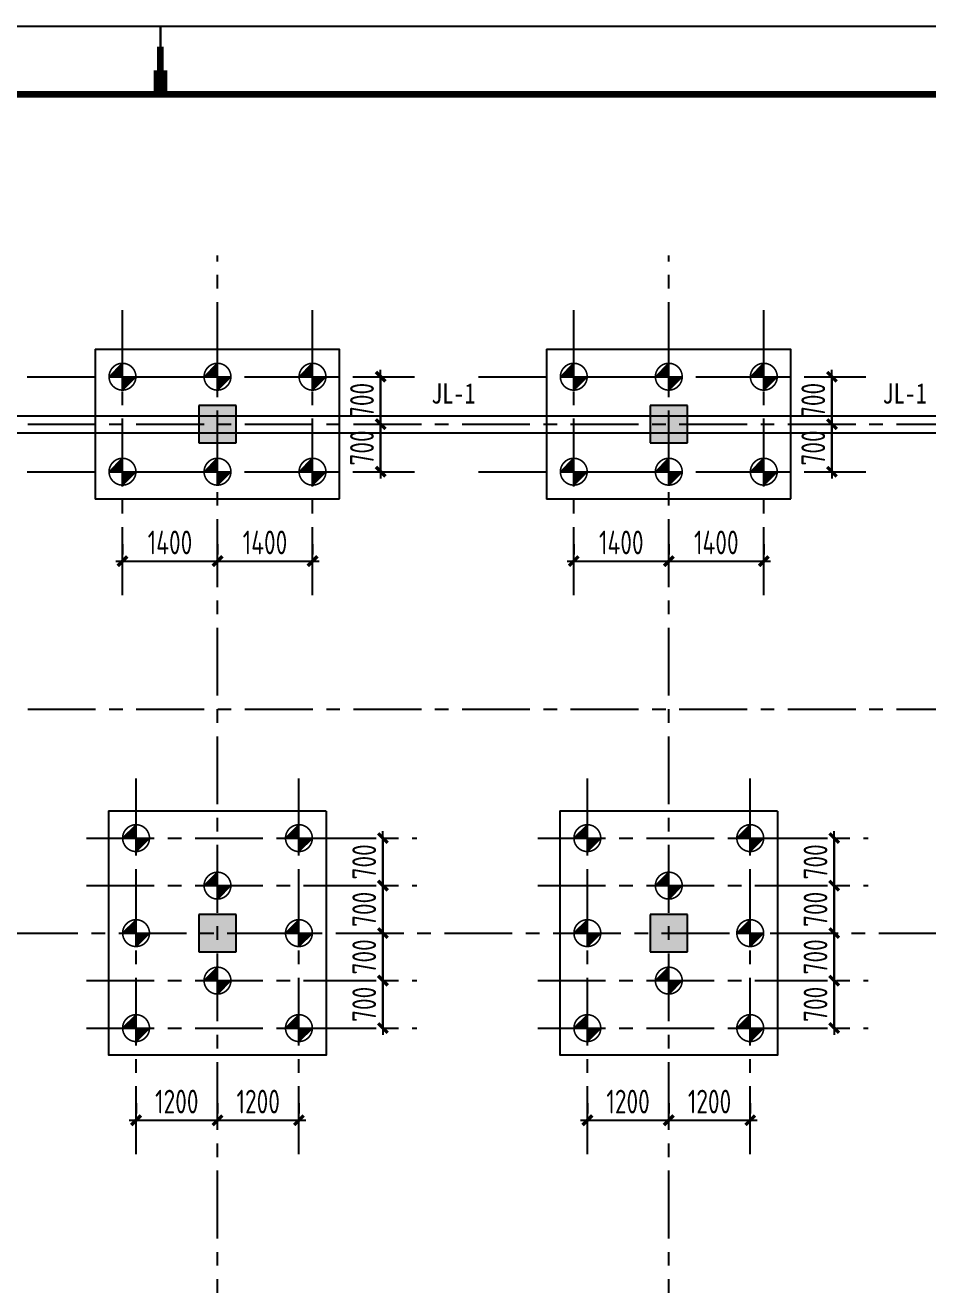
# Model space of a CAD drawing. Extents: x 665703 to 1047784, y -160603 to 92239.
# Drawn here: x 697455 to 710755, y 73676 to 92239 of the extents above; entities that cross this region are included whole.
import ezdxf

# ---------------------------------------------------------------- set-up
doc = ezdxf.new("R2010")
doc.units = 0
doc.header["$LTSCALE"] = 800
doc.linetypes.add('CENTER', pattern=[2, 1.25, -0.25, 0.25, -0.25])
doc.layers.get('0').update_dxf_attribs({"linetype": 'CONTINUOUS'})
doc.layers.get('Defpoints').update_dxf_attribs({"linetype": 'CONTINUOUS'})
for name, color, linetype in [('AXIS', 4, 'CENTER'), ('DIM', 2, 'CONTINUOUS'), ('DIM1', 4, 'CONTINUOUS'), ('GPSCOMMON', 7, 'CONTINUOUS'), ('TK', 7, 'CONTINUOUS'), ('ZW', 233, 'CONTINUOUS'), ('柱', 2, 'CONTINUOUS'), ('梁__实线', 4, 'CONTINUOUS')]:
    doc.layers.add(name, color=color, linetype=linetype)
doc.styles.add('title1', font='SIMHEI.TTF', dxfattribs={"width": 0.8})
doc.styles.add('TSSD_Dimension', font='Tssdeng.shx', dxfattribs={"width": 0.75, "bigfont": 'hztxt.shx'})
doc.dimstyles.new('TSSD_100_100', dxfattribs={"dimtxt": 350, "dimasz": 100, "dimexe": 100, "dimexo": 250, "dimgap": 100, "dimtad": 1, "dimdec": 0, "dimzin": 0, "dimdsep": 46, "dimtxsty": 'TSSD_Dimension', "dimblk": 'ARCHTICK', "dimcen": 0, "dimdle": 100, "dimclrt": 7, "dimadec": 0, "dimazin": 0, "dimtfac": 1, "dimtdec": 0, "dimtix": 1, "dimtmove": 2, "dimatfit": 3, "dimldrblk": 'ARCHTICK', "dimfxl": 0, "dimtolj": 1, "dimtzin": 0, "dimarcsym": 0})

# ---------------------------------------------------------------- blocks, each defined once
blk = doc.blocks.new('_ArchTick')
at = {"color": 0, "const_width": 0.5}
blk.add_lwpolyline([(-0.71, -0.71), (0.71, 0.71)], dxfattribs=at)
blk = doc.blocks.new('*D1193')
at = {"layer": 'Defpoints', "color": 0, "transparency": 16777216}
for p in [(699089, 76101), (700289, 76101), (700289, 76101)]:
    blk.add_point(p, dxfattribs=at)
at = {"layer": 'DIM', "color": 0, "lineweight": -2, "transparency": 16777216}
for p, q in [((699089, 76351), (699089, 76201)), ((700289, 76351), (700289, 76201)), ((698989, 76101), (700389, 76101))]:
    blk.add_line(p, q, dxfattribs=at)
at = {"layer": 'DIM', "color": 0, "lineweight": -2, "transparency": 16777216, "xscale": 100, "yscale": 100, "zscale": 100, "rotation": 180}
blk.add_blockref('_ArchTick', (699089, 76101), dxfattribs=at)
at = {"layer": 'DIM', "color": 0, "lineweight": -2, "transparency": 16777216, "xscale": 100, "yscale": 100, "zscale": 100}
blk.add_blockref('_ArchTick', (700289, 76101), dxfattribs=at)
at = {"layer": 'DIM', "color": 7, "transparency": 16777216, "insert": (699689, 76376), "char_height": 350, "attachment_point": 5, "style": 'TSSD_Dimension'}
blk.add_mtext('\\A1;1200', dxfattribs=at)
blk = doc.blocks.new('*D1234')
at = {"layer": 'Defpoints', "color": 0, "transparency": 16777216}
for p in [(702726, 78159), (702726, 78159), (702726, 77459)]:
    blk.add_point(p, dxfattribs=at)
at = {"layer": 'DIM', "color": 0, "lineweight": -2, "transparency": 16777216}
for p, q in [((702476, 78159), (702626, 78159)), ((702726, 78159), (702726, 78259)), ((702726, 77459), (702726, 78159)), ((702476, 77459), (702626, 77459)), ((702726, 77459), (702726, 77359))]:
    blk.add_line(p, q, dxfattribs=at)
at = {"layer": 'DIM', "color": 0, "lineweight": -2, "transparency": 16777216, "xscale": 100, "yscale": 100, "zscale": 100}
for p, rotation in [((702726, 78159), 270), ((702726, 77459), 90)]:
    blk.add_blockref('_ArchTick', p, dxfattribs=dict(at, rotation=rotation))
at = {"layer": 'DIM', "color": 7, "transparency": 16777216, "insert": (702451, 77809), "char_height": 350, "attachment_point": 5, "rotation": 90, "style": 'TSSD_Dimension'}
blk.add_mtext('\\A1;700', dxfattribs=at)
blk = doc.blocks.new('*D1233')
at = {"layer": 'Defpoints', "color": 0, "transparency": 16777216}
for p in [(702726, 79559), (702726, 79559), (702726, 78859)]:
    blk.add_point(p, dxfattribs=at)
at = {"layer": 'DIM', "color": 0, "lineweight": -2, "transparency": 16777216}
for p, q in [((702726, 79559), (702726, 79659)), ((702476, 79559), (702626, 79559)), ((702726, 78859), (702726, 79559)), ((702476, 78859), (702626, 78859)), ((702726, 78859), (702726, 78759))]:
    blk.add_line(p, q, dxfattribs=at)
at = {"layer": 'DIM', "color": 0, "lineweight": -2, "transparency": 16777216, "xscale": 100, "yscale": 100, "zscale": 100}
for p, rotation in [((702726, 79559), 270), ((702726, 78859), 90)]:
    blk.add_blockref('_ArchTick', p, dxfattribs=dict(at, rotation=rotation))
at = {"layer": 'DIM', "color": 7, "transparency": 16777216, "insert": (702451, 79209), "char_height": 350, "attachment_point": 5, "rotation": 90, "style": 'TSSD_Dimension'}
blk.add_mtext('\\A1;700', dxfattribs=at)
blk = doc.blocks.new('*D1232')
at = {"layer": 'Defpoints', "color": 0, "transparency": 16777216}
for p in [(702726, 80259), (702726, 80259), (702726, 79559)]:
    blk.add_point(p, dxfattribs=at)
at = {"layer": 'DIM', "color": 0, "lineweight": -2, "transparency": 16777216}
for p, q in [((702476, 80259), (702626, 80259)), ((702726, 80259), (702726, 80359)), ((702726, 79559), (702726, 80259)), ((702476, 79559), (702626, 79559)), ((702726, 79559), (702726, 79459))]:
    blk.add_line(p, q, dxfattribs=at)
at = {"layer": 'DIM', "color": 0, "lineweight": -2, "transparency": 16777216, "xscale": 100, "yscale": 100, "zscale": 100}
for p, rotation in [((702726, 80259), 270), ((702726, 79559), 90)]:
    blk.add_blockref('_ArchTick', p, dxfattribs=dict(at, rotation=rotation))
at = {"layer": 'DIM', "color": 7, "transparency": 16777216, "insert": (702451, 79909), "char_height": 350, "attachment_point": 5, "rotation": 90, "style": 'TSSD_Dimension'}
blk.add_mtext('\\A1;700', dxfattribs=at)
blk = doc.blocks.new('*D1231')
at = {"layer": 'Defpoints', "color": 0, "transparency": 16777216}
for p in [(702726, 78859), (702726, 78859), (702726, 78159)]:
    blk.add_point(p, dxfattribs=at)
at = {"layer": 'DIM', "color": 0, "lineweight": -2, "transparency": 16777216}
for p, q in [((702726, 78859), (702726, 78959)), ((702476, 78859), (702626, 78859)), ((702726, 78159), (702726, 78859)), ((702476, 78159), (702626, 78159)), ((702726, 78159), (702726, 78059))]:
    blk.add_line(p, q, dxfattribs=at)
at = {"layer": 'DIM', "color": 0, "lineweight": -2, "transparency": 16777216, "xscale": 100, "yscale": 100, "zscale": 100}
for p, rotation in [((702726, 78859), 270), ((702726, 78159), 90)]:
    blk.add_blockref('_ArchTick', p, dxfattribs=dict(at, rotation=rotation))
at = {"layer": 'DIM', "color": 7, "transparency": 16777216, "insert": (702451, 78509), "char_height": 350, "attachment_point": 5, "rotation": 90, "style": 'TSSD_Dimension'}
blk.add_mtext('\\A1;700', dxfattribs=at)
blk = doc.blocks.new('*D1230')
at = {"layer": 'Defpoints', "color": 0, "transparency": 16777216}
for p in [(700289, 76101), (701489, 76101), (701489, 76101)]:
    blk.add_point(p, dxfattribs=at)
at = {"layer": 'DIM', "color": 0, "lineweight": -2, "transparency": 16777216}
for p, q in [((700289, 76351), (700289, 76201)), ((701489, 76351), (701489, 76201)), ((700189, 76101), (701589, 76101))]:
    blk.add_line(p, q, dxfattribs=at)
at = {"layer": 'DIM', "color": 0, "lineweight": -2, "transparency": 16777216, "xscale": 100, "yscale": 100, "zscale": 100, "rotation": 180}
blk.add_blockref('_ArchTick', (700289, 76101), dxfattribs=at)
at = {"layer": 'DIM', "color": 0, "lineweight": -2, "transparency": 16777216, "xscale": 100, "yscale": 100, "zscale": 100}
blk.add_blockref('_ArchTick', (701489, 76101), dxfattribs=at)
at = {"layer": 'DIM', "color": 7, "transparency": 16777216, "insert": (700889, 76376), "char_height": 350, "attachment_point": 5, "style": 'TSSD_Dimension'}
blk.add_mtext('\\A1;1200', dxfattribs=at)
blk = doc.blocks.new('ZW-1')
at = {"layer": 'ZW', "color": 60}
for p, q in [((-247, 0), (0, 247)), ((0, -247), (0, 247)), ((-247, 0), (247, 0)), ((247, 0), (0, -247))]:
    blk.add_line(p, q, dxfattribs=at)
at = {"layer": 'ZW', "color": 60, "const_width": 30}
blk.add_lwpolyline([(-247, 0, -1), (247, 0, -1)], format="xyb", close=True, dxfattribs=at)
at = {"layer": 'ZW', "color": 60}
for points in [[(-247, 0), (0, 247), (0, 0)], [(0, 0), (247, 0), (0, -247)]]:
    blk.add_solid(points, dxfattribs=at)
blk = doc.blocks.new('*D1229')
at = {"layer": 'Defpoints', "color": 0, "transparency": 16777216}
for p in [(705739, 76101), (706939, 76101), (706939, 76101)]:
    blk.add_point(p, dxfattribs=at)
at = {"layer": 'DIM', "color": 0, "lineweight": -2, "transparency": 16777216}
for p, q in [((705739, 76351), (705739, 76201)), ((706939, 76351), (706939, 76201)), ((705639, 76101), (707039, 76101))]:
    blk.add_line(p, q, dxfattribs=at)
at = {"layer": 'DIM', "color": 0, "lineweight": -2, "transparency": 16777216, "xscale": 100, "yscale": 100, "zscale": 100, "rotation": 180}
blk.add_blockref('_ArchTick', (705739, 76101), dxfattribs=at)
at = {"layer": 'DIM', "color": 0, "lineweight": -2, "transparency": 16777216, "xscale": 100, "yscale": 100, "zscale": 100}
blk.add_blockref('_ArchTick', (706939, 76101), dxfattribs=at)
at = {"layer": 'DIM', "color": 7, "transparency": 16777216, "insert": (706339, 76376), "char_height": 350, "attachment_point": 5, "style": 'TSSD_Dimension'}
blk.add_mtext('\\A1;1200', dxfattribs=at)
blk = doc.blocks.new('*D1228')
at = {"layer": 'Defpoints', "color": 0, "transparency": 16777216}
for p in [(709376, 78159), (709376, 78159), (709376, 77459)]:
    blk.add_point(p, dxfattribs=at)
at = {"layer": 'DIM', "color": 0, "lineweight": -2, "transparency": 16777216}
for p, q in [((709126, 78159), (709276, 78159)), ((709376, 78159), (709376, 78259)), ((709376, 77459), (709376, 78159)), ((709126, 77459), (709276, 77459)), ((709376, 77459), (709376, 77359))]:
    blk.add_line(p, q, dxfattribs=at)
at = {"layer": 'DIM', "color": 0, "lineweight": -2, "transparency": 16777216, "xscale": 100, "yscale": 100, "zscale": 100}
for p, rotation in [((709376, 78159), 270), ((709376, 77459), 90)]:
    blk.add_blockref('_ArchTick', p, dxfattribs=dict(at, rotation=rotation))
at = {"layer": 'DIM', "color": 7, "transparency": 16777216, "insert": (709101, 77809), "char_height": 350, "attachment_point": 5, "rotation": 90, "style": 'TSSD_Dimension'}
blk.add_mtext('\\A1;700', dxfattribs=at)
blk = doc.blocks.new('*D1227')
at = {"layer": 'Defpoints', "color": 0, "transparency": 16777216}
for p in [(709376, 79559), (709376, 79559), (709376, 78859)]:
    blk.add_point(p, dxfattribs=at)
at = {"layer": 'DIM', "color": 0, "lineweight": -2, "transparency": 16777216}
for p, q in [((709376, 79559), (709376, 79659)), ((709126, 79559), (709276, 79559)), ((709376, 78859), (709376, 79559)), ((709126, 78859), (709276, 78859)), ((709376, 78859), (709376, 78759))]:
    blk.add_line(p, q, dxfattribs=at)
at = {"layer": 'DIM', "color": 0, "lineweight": -2, "transparency": 16777216, "xscale": 100, "yscale": 100, "zscale": 100}
for p, rotation in [((709376, 79559), 270), ((709376, 78859), 90)]:
    blk.add_blockref('_ArchTick', p, dxfattribs=dict(at, rotation=rotation))
at = {"layer": 'DIM', "color": 7, "transparency": 16777216, "insert": (709101, 79209), "char_height": 350, "attachment_point": 5, "rotation": 90, "style": 'TSSD_Dimension'}
blk.add_mtext('\\A1;700', dxfattribs=at)
blk = doc.blocks.new('*D1226')
at = {"layer": 'Defpoints', "color": 0, "transparency": 16777216}
for p in [(709376, 80259), (709376, 80259), (709376, 79559)]:
    blk.add_point(p, dxfattribs=at)
at = {"layer": 'DIM', "color": 0, "lineweight": -2, "transparency": 16777216}
for p, q in [((709126, 80259), (709276, 80259)), ((709376, 80259), (709376, 80359)), ((709376, 79559), (709376, 80259)), ((709126, 79559), (709276, 79559)), ((709376, 79559), (709376, 79459))]:
    blk.add_line(p, q, dxfattribs=at)
at = {"layer": 'DIM', "color": 0, "lineweight": -2, "transparency": 16777216, "xscale": 100, "yscale": 100, "zscale": 100}
for p, rotation in [((709376, 80259), 270), ((709376, 79559), 90)]:
    blk.add_blockref('_ArchTick', p, dxfattribs=dict(at, rotation=rotation))
at = {"layer": 'DIM', "color": 7, "transparency": 16777216, "insert": (709101, 79909), "char_height": 350, "attachment_point": 5, "rotation": 90, "style": 'TSSD_Dimension'}
blk.add_mtext('\\A1;700', dxfattribs=at)
blk = doc.blocks.new('*D1225')
at = {"layer": 'Defpoints', "color": 0, "transparency": 16777216}
for p in [(709376, 78859), (709376, 78859), (709376, 78159)]:
    blk.add_point(p, dxfattribs=at)
at = {"layer": 'DIM', "color": 0, "lineweight": -2, "transparency": 16777216}
for p, q in [((709376, 78859), (709376, 78959)), ((709126, 78859), (709276, 78859)), ((709376, 78159), (709376, 78859)), ((709126, 78159), (709276, 78159)), ((709376, 78159), (709376, 78059))]:
    blk.add_line(p, q, dxfattribs=at)
at = {"layer": 'DIM', "color": 0, "lineweight": -2, "transparency": 16777216, "xscale": 100, "yscale": 100, "zscale": 100}
for p, rotation in [((709376, 78859), 270), ((709376, 78159), 90)]:
    blk.add_blockref('_ArchTick', p, dxfattribs=dict(at, rotation=rotation))
at = {"layer": 'DIM', "color": 7, "transparency": 16777216, "insert": (709101, 78509), "char_height": 350, "attachment_point": 5, "rotation": 90, "style": 'TSSD_Dimension'}
blk.add_mtext('\\A1;700', dxfattribs=at)
blk = doc.blocks.new('*D1224')
at = {"layer": 'Defpoints', "color": 0, "transparency": 16777216}
for p in [(706939, 76101), (708139, 76101), (708139, 76101)]:
    blk.add_point(p, dxfattribs=at)
at = {"layer": 'DIM', "color": 0, "lineweight": -2, "transparency": 16777216}
for p, q in [((706939, 76351), (706939, 76201)), ((708139, 76351), (708139, 76201)), ((706839, 76101), (708239, 76101))]:
    blk.add_line(p, q, dxfattribs=at)
at = {"layer": 'DIM', "color": 0, "lineweight": -2, "transparency": 16777216, "xscale": 100, "yscale": 100, "zscale": 100, "rotation": 180}
blk.add_blockref('_ArchTick', (706939, 76101), dxfattribs=at)
at = {"layer": 'DIM', "color": 0, "lineweight": -2, "transparency": 16777216, "xscale": 100, "yscale": 100, "zscale": 100}
blk.add_blockref('_ArchTick', (708139, 76101), dxfattribs=at)
at = {"layer": 'DIM', "color": 7, "transparency": 16777216, "insert": (707539, 76376), "char_height": 350, "attachment_point": 5, "style": 'TSSD_Dimension'}
blk.add_mtext('\\A1;1200', dxfattribs=at)
blk = doc.blocks.new('*D1243')
at = {"layer": 'Defpoints', "color": 0, "transparency": 16777216}
for p in [(698889, 84341), (700289, 84341), (700289, 84341)]:
    blk.add_point(p, dxfattribs=at)
at = {"layer": 'DIM', "color": 0, "lineweight": -2, "transparency": 16777216}
for p, q in [((698889, 84591), (698889, 84441)), ((700289, 84591), (700289, 84441)), ((698789, 84341), (700389, 84341))]:
    blk.add_line(p, q, dxfattribs=at)
at = {"layer": 'DIM', "color": 0, "lineweight": -2, "transparency": 16777216, "xscale": 100, "yscale": 100, "zscale": 100, "rotation": 180}
blk.add_blockref('_ArchTick', (698889, 84341), dxfattribs=at)
at = {"layer": 'DIM', "color": 0, "lineweight": -2, "transparency": 16777216, "xscale": 100, "yscale": 100, "zscale": 100}
blk.add_blockref('_ArchTick', (700289, 84341), dxfattribs=at)
at = {"layer": 'DIM', "color": 7, "transparency": 16777216, "insert": (699589, 84616), "char_height": 350, "attachment_point": 5, "style": 'TSSD_Dimension'}
blk.add_mtext('\\A1;1400', dxfattribs=at)
blk = doc.blocks.new('*D1258')
at = {"layer": 'Defpoints', "color": 0, "transparency": 16777216}
for p in [(702693, 86359), (702693, 86359), (702693, 85659)]:
    blk.add_point(p, dxfattribs=at)
at = {"layer": 'DIM', "color": 0, "lineweight": -2, "transparency": 16777216}
for p, q in [((702443, 86359), (702593, 86359)), ((702693, 86359), (702693, 86459)), ((702693, 85659), (702693, 86359)), ((702443, 85659), (702593, 85659)), ((702693, 85659), (702693, 85559))]:
    blk.add_line(p, q, dxfattribs=at)
at = {"layer": 'DIM', "color": 0, "lineweight": -2, "transparency": 16777216, "xscale": 100, "yscale": 100, "zscale": 100}
for p, rotation in [((702693, 86359), 270), ((702693, 85659), 90)]:
    blk.add_blockref('_ArchTick', p, dxfattribs=dict(at, rotation=rotation))
at = {"layer": 'DIM', "color": 7, "transparency": 16777216, "insert": (702418, 86009), "char_height": 350, "attachment_point": 5, "rotation": 90, "style": 'TSSD_Dimension'}
blk.add_mtext('\\A1;700', dxfattribs=at)
blk = doc.blocks.new('*D1257')
at = {"layer": 'Defpoints', "color": 0, "transparency": 16777216}
for p in [(702693, 87059), (702693, 87059), (702693, 86359)]:
    blk.add_point(p, dxfattribs=at)
at = {"layer": 'DIM', "color": 0, "lineweight": -2, "transparency": 16777216}
for p, q in [((702693, 87059), (702693, 87159)), ((702443, 87059), (702593, 87059)), ((702693, 86359), (702693, 87059)), ((702443, 86359), (702593, 86359)), ((702693, 86359), (702693, 86259))]:
    blk.add_line(p, q, dxfattribs=at)
at = {"layer": 'DIM', "color": 0, "lineweight": -2, "transparency": 16777216, "xscale": 100, "yscale": 100, "zscale": 100}
for p, rotation in [((702693, 87059), 270), ((702693, 86359), 90)]:
    blk.add_blockref('_ArchTick', p, dxfattribs=dict(at, rotation=rotation))
at = {"layer": 'DIM', "color": 7, "transparency": 16777216, "insert": (702418, 86709), "char_height": 350, "attachment_point": 5, "rotation": 90, "style": 'TSSD_Dimension'}
blk.add_mtext('\\A1;700', dxfattribs=at)
blk = doc.blocks.new('*D1256')
at = {"layer": 'Defpoints', "color": 0, "transparency": 16777216}
for p in [(700289, 84341), (701689, 84341), (701689, 84341)]:
    blk.add_point(p, dxfattribs=at)
at = {"layer": 'DIM', "color": 0, "lineweight": -2, "transparency": 16777216}
for p, q in [((700289, 84591), (700289, 84441)), ((701689, 84591), (701689, 84441)), ((700189, 84341), (701789, 84341))]:
    blk.add_line(p, q, dxfattribs=at)
at = {"layer": 'DIM', "color": 0, "lineweight": -2, "transparency": 16777216, "xscale": 100, "yscale": 100, "zscale": 100, "rotation": 180}
blk.add_blockref('_ArchTick', (700289, 84341), dxfattribs=at)
at = {"layer": 'DIM', "color": 0, "lineweight": -2, "transparency": 16777216, "xscale": 100, "yscale": 100, "zscale": 100}
blk.add_blockref('_ArchTick', (701689, 84341), dxfattribs=at)
at = {"layer": 'DIM', "color": 7, "transparency": 16777216, "insert": (700989, 84616), "char_height": 350, "attachment_point": 5, "style": 'TSSD_Dimension'}
blk.add_mtext('\\A1;1400', dxfattribs=at)
blk = doc.blocks.new('*D1255')
at = {"layer": 'Defpoints', "color": 0, "transparency": 16777216}
for p in [(705539, 84341), (706939, 84341), (706939, 84341)]:
    blk.add_point(p, dxfattribs=at)
at = {"layer": 'DIM', "color": 0, "lineweight": -2, "transparency": 16777216}
for p, q in [((705539, 84591), (705539, 84441)), ((706939, 84591), (706939, 84441)), ((705439, 84341), (707039, 84341))]:
    blk.add_line(p, q, dxfattribs=at)
at = {"layer": 'DIM', "color": 0, "lineweight": -2, "transparency": 16777216, "xscale": 100, "yscale": 100, "zscale": 100, "rotation": 180}
blk.add_blockref('_ArchTick', (705539, 84341), dxfattribs=at)
at = {"layer": 'DIM', "color": 0, "lineweight": -2, "transparency": 16777216, "xscale": 100, "yscale": 100, "zscale": 100}
blk.add_blockref('_ArchTick', (706939, 84341), dxfattribs=at)
at = {"layer": 'DIM', "color": 7, "transparency": 16777216, "insert": (706239, 84616), "char_height": 350, "attachment_point": 5, "style": 'TSSD_Dimension'}
blk.add_mtext('\\A1;1400', dxfattribs=at)
blk = doc.blocks.new('*D1254')
at = {"layer": 'Defpoints', "color": 0, "transparency": 16777216}
for p in [(709343, 86359), (709343, 86359), (709343, 85659)]:
    blk.add_point(p, dxfattribs=at)
at = {"layer": 'DIM', "color": 0, "lineweight": -2, "transparency": 16777216}
for p, q in [((709093, 86359), (709243, 86359)), ((709343, 86359), (709343, 86459)), ((709343, 85659), (709343, 86359)), ((709093, 85659), (709243, 85659)), ((709343, 85659), (709343, 85559))]:
    blk.add_line(p, q, dxfattribs=at)
at = {"layer": 'DIM', "color": 0, "lineweight": -2, "transparency": 16777216, "xscale": 100, "yscale": 100, "zscale": 100}
for p, rotation in [((709343, 86359), 270), ((709343, 85659), 90)]:
    blk.add_blockref('_ArchTick', p, dxfattribs=dict(at, rotation=rotation))
at = {"layer": 'DIM', "color": 7, "transparency": 16777216, "insert": (709068, 86009), "char_height": 350, "attachment_point": 5, "rotation": 90, "style": 'TSSD_Dimension'}
blk.add_mtext('\\A1;700', dxfattribs=at)
blk = doc.blocks.new('*D1253')
at = {"layer": 'Defpoints', "color": 0, "transparency": 16777216}
for p in [(709343, 87059), (709343, 87059), (709343, 86359)]:
    blk.add_point(p, dxfattribs=at)
at = {"layer": 'DIM', "color": 0, "lineweight": -2, "transparency": 16777216}
for p, q in [((709343, 87059), (709343, 87159)), ((709093, 87059), (709243, 87059)), ((709343, 86359), (709343, 87059)), ((709093, 86359), (709243, 86359)), ((709343, 86359), (709343, 86259))]:
    blk.add_line(p, q, dxfattribs=at)
at = {"layer": 'DIM', "color": 0, "lineweight": -2, "transparency": 16777216, "xscale": 100, "yscale": 100, "zscale": 100}
for p, rotation in [((709343, 87059), 270), ((709343, 86359), 90)]:
    blk.add_blockref('_ArchTick', p, dxfattribs=dict(at, rotation=rotation))
at = {"layer": 'DIM', "color": 7, "transparency": 16777216, "insert": (709068, 86709), "char_height": 350, "attachment_point": 5, "rotation": 90, "style": 'TSSD_Dimension'}
blk.add_mtext('\\A1;700', dxfattribs=at)
blk = doc.blocks.new('*D1252')
at = {"layer": 'Defpoints', "color": 0, "transparency": 16777216}
for p in [(706939, 84341), (708339, 84341), (708339, 84341)]:
    blk.add_point(p, dxfattribs=at)
at = {"layer": 'DIM', "color": 0, "lineweight": -2, "transparency": 16777216}
for p, q in [((706939, 84591), (706939, 84441)), ((708339, 84591), (708339, 84441)), ((706839, 84341), (708439, 84341))]:
    blk.add_line(p, q, dxfattribs=at)
at = {"layer": 'DIM', "color": 0, "lineweight": -2, "transparency": 16777216, "xscale": 100, "yscale": 100, "zscale": 100, "rotation": 180}
blk.add_blockref('_ArchTick', (706939, 84341), dxfattribs=at)
at = {"layer": 'DIM', "color": 0, "lineweight": -2, "transparency": 16777216, "xscale": 100, "yscale": 100, "zscale": 100}
blk.add_blockref('_ArchTick', (708339, 84341), dxfattribs=at)
at = {"layer": 'DIM', "color": 7, "transparency": 16777216, "insert": (707639, 84616), "char_height": 350, "attachment_point": 5, "style": 'TSSD_Dimension'}
blk.add_mtext('\\A1;1400', dxfattribs=at)
blk = doc.blocks.new('TK2')
at = {"layer": 'TK', "color": 2}
blk.add_lwpolyline([(59400, 42000), (0, 42000), (0, 0), (59400, 0)], close=True, dxfattribs=at)
for points, const_width in [([(30450, 42000), (30450, 41000)], 35), ([(30450, 41000), (30450, 41700)], 100), ([(30450, 41000), (30450, 41350)], 200)]:
    blk.add_lwpolyline(points, dxfattribs=dict(at, const_width=const_width))
at = {"layer": 'TK', "color": 2, "const_width": 100}
blk.add_lwpolyline([(2500, 41000), (58400, 41000), (58400, 1000), (2500, 1000)], close=True, dxfattribs=at)

msp = doc.modelspace()

# ---------------------------------------------------------------- linework, layer by layer
at = {"layer": 'AXIS'}
for p, q in [((700288.8, 66358.9), (700288.8, 88845.1)), ((706938.8, 66358.9), (706938.8, 88845.1)), ((698888.8, 83841.5), (698888.8, 88231.2)), ((701688.8, 83841.5), (701688.8, 88231.2)), ((705538.8, 83841.5), (705538.8, 88231.2)), ((708338.8, 83841.5), (708338.8, 88231.2)), ((702088.3, 87458.9), (702088.8, 87458.4)), ((708738.3, 87458.9), (708738.8, 87458.4)), ((697485.5, 87058.9), (703192.8, 87058.9)), ((704135.5, 87058.9), (709842.8, 87058.9)), ((678292.8, 86358.9), (721338.8, 86358.9)), ((697485.5, 85658.9), (703192.8, 85658.9)), ((704135.5, 85658.9), (709842.8, 85658.9)), ((702088.8, 85259.4), (702088.3, 85258.9)), ((708738.8, 85259.4), (708738.3, 85258.9)), ((678292.8, 82158.9), (721338.8, 82158.9)), ((699088.8, 75601.2), (699088.8, 81139.6)), ((701488.8, 75601.2), (701488.8, 81139.6)), ((705738.8, 75601.2), (705738.8, 81139.6)), ((708138.8, 75601.2), (708138.8, 81139.6)), ((698358.2, 80258.9), (703226, 80258.9)), ((705008.2, 80258.9), (709876, 80258.9)), ((698358.2, 79558.9), (703226, 79558.9)), ((705008.2, 79558.9), (709876, 79558.9)), ((678033.3, 78858.9), (721338.8, 78858.9)), ((698358.2, 78158.9), (703226, 78158.9)), ((705008.2, 78158.9), (709876, 78158.9)), ((698358.2, 77458.9), (703226, 77458.9)), ((705008.2, 77458.9), (709876, 77458.9)), ((701888.8, 77059.4), (701888.3, 77058.9)), ((708538.8, 77059.4), (708538.3, 77058.9))]:
    msp.add_line(p, q, dxfattribs=at)
at = {"layer": 'GPSCOMMON'}
for p, q in [((702692.8, 87058.9), (702692.8, 85658.9)), ((709342.8, 87058.9), (709342.8, 85658.9)), ((698888.8, 84341.5), (701688.8, 84341.5)), ((705538.8, 84341.5), (708338.8, 84341.5)), ((702726, 80258.9), (702726, 77458.9)), ((709376, 80258.9), (709376, 77458.9)), ((699088.8, 76101.2), (701488.8, 76101.2)), ((705738.8, 76101.2), (708138.8, 76101.2))]:
    msp.add_line(p, q, dxfattribs=at)
at = {"layer": 'ZW', "linetype": 'Continuous'}
for points in [[(702088.8, 85259.4), (702088.8, 87458.4), (702088.3, 87458.9), (698489.3, 87458.9), (698488.8, 87458.4), (698488.8, 85259.4), (698489.3, 85258.9), (702088.3, 85258.9)], [(708738.8, 85259.4), (708738.8, 87458.4), (708738.3, 87458.9), (705139.3, 87458.9), (705138.8, 87458.4), (705138.8, 85259.4), (705139.3, 85258.9), (708738.3, 85258.9)], [(701888.8, 80658.4), (701888.8, 77059.4), (701888.3, 77058.9), (698689.3, 77058.9), (698688.8, 77059.4), (698688.8, 80658.4), (698689.3, 80658.9), (701888.3, 80658.9)], [(708538.8, 80658.4), (708538.8, 77059.4), (708538.3, 77058.9), (705339.3, 77058.9), (705338.8, 77059.4), (705338.8, 80658.4), (705339.3, 80658.9), (708538.3, 80658.9)]]:
    msp.add_lwpolyline(points, dxfattribs=at)
at = {"layer": '柱'}
for p, q in [((700013.8, 86633.9), (700013.8, 86083.9)), ((700563.8, 86633.9), (700013.8, 86633.9)), ((700563.8, 86083.9), (700563.8, 86633.9)), ((706663.8, 86633.9), (706663.8, 86083.9)), ((707213.8, 86633.9), (706663.8, 86633.9)), ((707213.8, 86083.9), (707213.8, 86633.9)), ((700013.8, 86083.9), (700563.8, 86083.9)), ((706663.8, 86083.9), (707213.8, 86083.9)), ((700013.8, 79133.9), (700013.8, 78583.9)), ((700563.8, 79133.9), (700013.8, 79133.9)), ((700563.8, 78583.9), (700563.8, 79133.9)), ((706663.8, 79133.9), (706663.8, 78583.9)), ((707213.8, 79133.9), (706663.8, 79133.9)), ((707213.8, 78583.9), (707213.8, 79133.9)), ((700013.8, 78583.9), (700563.8, 78583.9)), ((706663.8, 78583.9), (707213.8, 78583.9))]:
    msp.add_line(p, q, dxfattribs=at)
for points in [[(700013.8, 86633.9), (700563.8, 86633.9), (700013.8, 86083.9), (700563.8, 86083.9)], [(706663.8, 86633.9), (707213.8, 86633.9), (706663.8, 86083.9), (707213.8, 86083.9)], [(700013.8, 79133.9), (700563.8, 79133.9), (700013.8, 78583.9), (700563.8, 78583.9)], [(706663.8, 79133.9), (707213.8, 79133.9), (706663.8, 78583.9), (707213.8, 78583.9)]]:
    msp.add_solid(points, dxfattribs=at)
at = {"layer": '梁__实线', "color": 6}
for p, q in [((680113.8, 86483.9), (720363.8, 86483.9)), ((680363.8, 86233.9), (720113.8, 86233.9))]:
    msp.add_line(p, q, dxfattribs=at)

# ---------------------------------------------------------------- block references
at = {"layer": 'DIM'}
msp.add_blockref('TK2', (668997.7, 50221.9), dxfattribs=at)
at = {"layer": 'GPSCOMMON', "xscale": 0.8, "yscale": 0.8, "zscale": 0.8}
for p in [(698888.8, 87058.9), (700288.8, 87058.9), (701688.8, 87058.9), (705538.8, 87058.9), (706938.8, 87058.9), (708338.8, 87058.9), (698888.8, 85658.9), (700288.8, 85658.9), (701688.8, 85658.9), (705538.8, 85658.9), (706938.8, 85658.9), (708338.8, 85658.9), (699088.8, 80258.9), (701488.8, 80258.9), (705738.8, 80258.9), (708138.8, 80258.9), (700288.8, 79558.9), (706938.8, 79558.9), (699088.8, 78858.9), (701488.8, 78858.9), (705738.8, 78858.9), (708138.8, 78858.9), (700288.8, 78158.9), (706938.8, 78158.9), (699088.8, 77458.9), (701488.8, 77458.9), (705738.8, 77458.9), (708138.8, 77458.9)]:
    msp.add_blockref('ZW-1', p, dxfattribs=at)

# ---------------------------------------------------------------- texts
at = {"layer": 'DIM1', "color": 3, "style": 'title1', "width": 0.8}
for p in [(703437.8, 86663.6), (710087.8, 86663.6)]:
    msp.add_text('JL-1', height=300, dxfattribs=at).set_placement(p)

# ---------------------------------------------------------------- dimensions: what is measured, and where the dimension line sits
at = {"layer": 'DIM'}
for base, p1, p2, picture, middle in [((702692.8, 87058.9), (702692.8, 86358.9), (702692.8, 87058.9), '*D1257', (702417.8, 86708.9)), ((709342.8, 87058.9), (709342.8, 86358.9), (709342.8, 87058.9), '*D1253', (709067.8, 86708.9)), ((702692.8, 86358.9), (702692.8, 85658.9), (702692.8, 86358.9), '*D1258', (702417.8, 86008.9)), ((709342.8, 86358.9), (709342.8, 85658.9), (709342.8, 86358.9), '*D1254', (709067.8, 86008.9)), ((702726, 80258.9), (702726, 79558.9), (702726, 80258.9), '*D1232', (702451, 79908.9)), ((709376, 80258.9), (709376, 79558.9), (709376, 80258.9), '*D1226', (709101, 79908.9)), ((702726, 79558.9), (702726, 78858.9), (702726, 79558.9), '*D1233', (702451, 79208.9)), ((709376, 79558.9), (709376, 78858.9), (709376, 79558.9), '*D1227', (709101, 79208.9)), ((702726, 78858.9), (702726, 78158.9), (702726, 78858.9), '*D1231', (702451, 78508.9)), ((709376, 78858.9), (709376, 78158.9), (709376, 78858.9), '*D1225', (709101, 78508.9)), ((702726, 78158.9), (702726, 77458.9), (702726, 78158.9), '*D1234', (702451, 77808.9)), ((709376, 78158.9), (709376, 77458.9), (709376, 78158.9), '*D1228', (709101, 77808.9))]:
    dim = msp.add_linear_dim(base=base, p1=p1, p2=p2, angle=90, dimstyle='TSSD_100_100', dxfattribs=at)
    dim.commit()
    dim.dimension.update_dxf_attribs({"geometry": picture, "text_midpoint": middle})
for base, p1, p2, picture, middle in [((700288.8, 84341.5), (698888.8, 84341.5), (700288.8, 84341.5), '*D1243', (699588.8, 84616.5)), ((701688.8, 84341.5), (700288.8, 84341.5), (701688.8, 84341.5), '*D1256', (700988.8, 84616.5)), ((706938.8, 84341.5), (705538.8, 84341.5), (706938.8, 84341.5), '*D1255', (706238.8, 84616.5)), ((708338.8, 84341.5), (706938.8, 84341.5), (708338.8, 84341.5), '*D1252', (707638.8, 84616.5)), ((700288.8, 76101.2), (699088.8, 76101.2), (700288.8, 76101.2), '*D1193', (699688.8, 76376.2)), ((701488.8, 76101.2), (700288.8, 76101.2), (701488.8, 76101.2), '*D1230', (700888.8, 76376.2)), ((706938.8, 76101.2), (705738.8, 76101.2), (706938.8, 76101.2), '*D1229', (706338.8, 76376.2)), ((708138.8, 76101.2), (706938.8, 76101.2), (708138.8, 76101.2), '*D1224', (707538.8, 76376.2))]:
    dim = msp.add_linear_dim(base=base, p1=p1, p2=p2, dimstyle='TSSD_100_100', dxfattribs=at)
    dim.commit()
    dim.dimension.update_dxf_attribs({"geometry": picture, "text_midpoint": middle})

doc.saveas('drawing.dxf')
